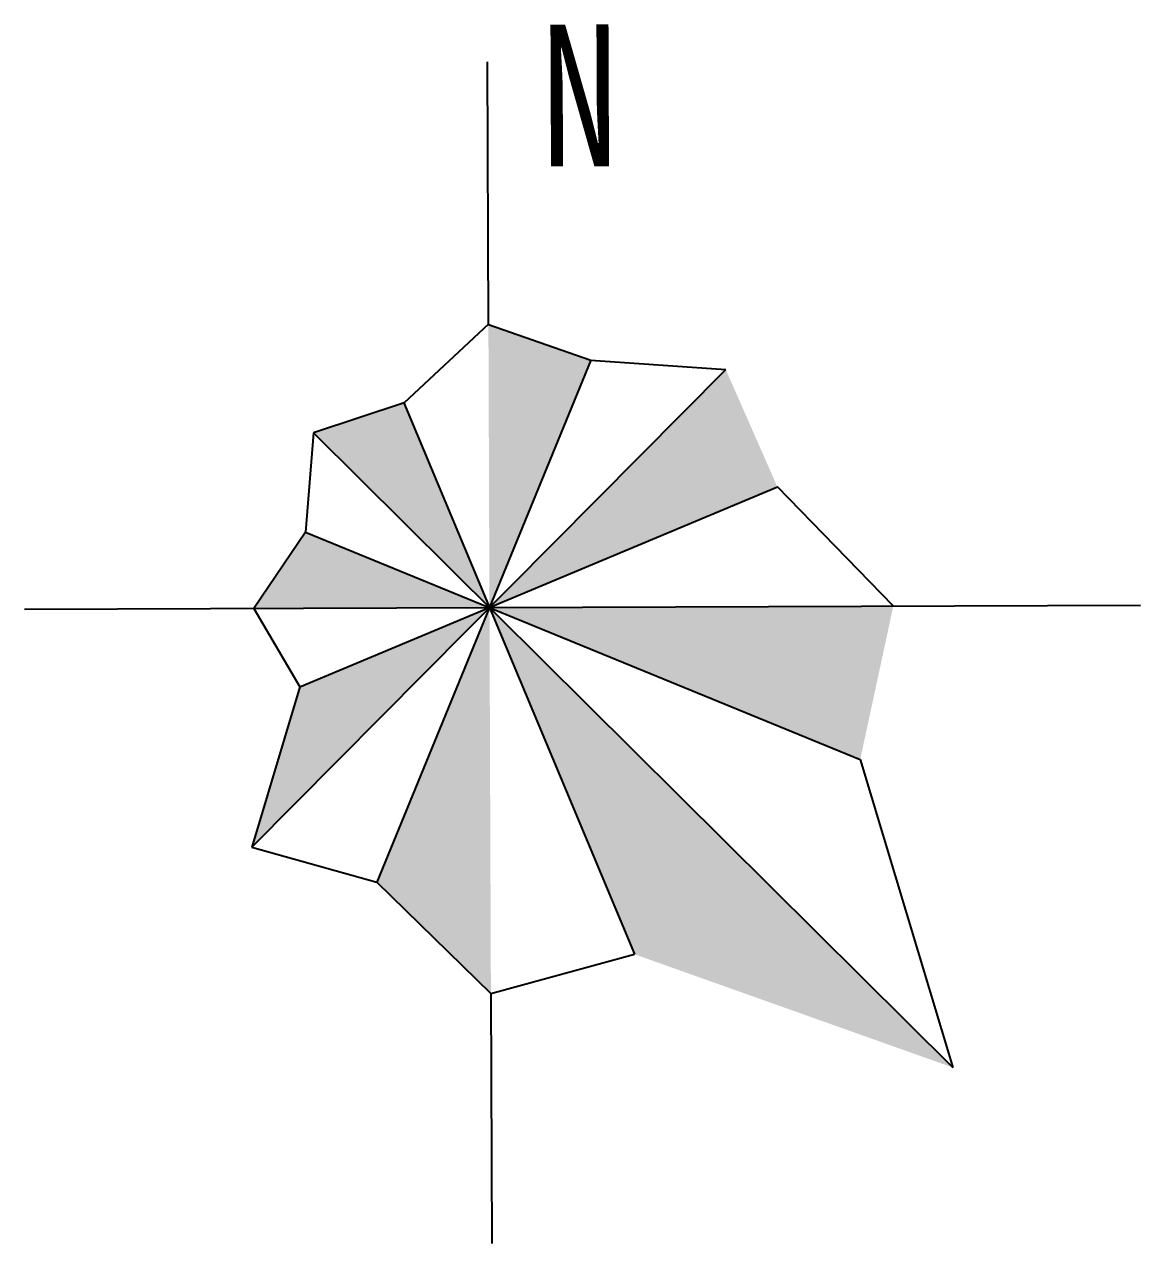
# Model space of a CAD drawing. Header units: millimetres. Extents: x 423323 to 424695, y 55333 to 56284.
# Drawn here: x 424344.7 to 424423.4, y 56158.3 to 56244.3 of the extents above; entities that cross this region are included whole.
import ezdxf

# ---------------------------------------------------------------- set-up
doc = ezdxf.new("R2010")
doc.units = ezdxf.units.MM
doc.header["$LTSCALE"] = 1000
doc.layers.add('图框', color=122, linetype='Continuous')
doc.styles.add('黑体', font='simhei.ttf', dxfattribs={"width": 0.8, "height": 3.5})

# ---------------------------------------------------------------- blocks, each defined once
blk = doc.blocks.new('风向标')
at = {"layer": '图框', "color": 7}
for p, q in [((419505.337, 52839.028), (419505.302, 52848.287)), ((419505.337, 52839.028), (419505.302, 52848.287)), ((419505.337, 52839.042), (419502.362, 52836.271)), ((419505.337, 52839.042), (419502.362, 52836.271)), ((419505.337, 52839.028), (419508.947, 52837.772)), ((419505.337, 52839.028), (419508.947, 52837.772)), ((419508.947, 52837.772), (419501.404, 52819.368)), ((419508.947, 52837.772), (419501.404, 52819.368)), ((419508.947, 52837.772), (419513.703, 52837.446)), ((419508.947, 52837.772), (419513.703, 52837.446)), ((419496.991, 52820.609), (419513.703, 52837.446)), ((419496.991, 52820.609), (419513.703, 52837.446)), ((419502.362, 52836.271), (419499.169, 52835.214)), ((419502.362, 52836.271), (419499.169, 52835.214)), ((419502.355, 52836.269), (419510.492, 52816.83)), ((419502.355, 52836.269), (419510.492, 52816.83)), ((419499.169, 52835.214), (419498.892, 52831.712)), ((419499.169, 52835.214), (419498.892, 52831.712)), ((419499.169, 52835.214), (419521.712, 52812.839)), ((419499.169, 52835.214), (419521.712, 52812.839)), ((419498.683, 52826.254), (419515.526, 52833.305)), ((419498.683, 52826.254), (419515.526, 52833.305)), ((419519.614, 52829.108), (419515.526, 52833.305)), ((419498.892, 52831.712), (419497.067, 52829.024)), ((419498.892, 52831.712), (419497.067, 52829.024)), ((419498.892, 52831.712), (419518.447, 52823.697)), ((419498.892, 52831.712), (419518.447, 52823.697)), ((419488.975, 52828.994), (419528.334, 52829.141)), ((419497.067, 52829.024), (419498.683, 52826.254)), ((419497.067, 52829.024), (419498.683, 52826.254)), ((419498.683, 52826.254), (419496.991, 52820.609)), ((419498.683, 52826.254), (419496.991, 52820.609)), ((419518.447, 52823.697), (419521.712, 52812.839)), ((419496.991, 52820.609), (419501.404, 52819.368)), ((419496.991, 52820.609), (419501.404, 52819.368)), ((419501.404, 52819.368), (419505.425, 52815.451)), ((419501.404, 52819.368), (419505.425, 52815.451)), ((419505.425, 52815.451), (419510.492, 52816.83)), ((419505.425, 52815.451), (419510.492, 52816.83)), ((419505.425, 52815.451), (419505.458, 52806.633)), ((419505.425, 52815.451), (419505.458, 52806.633))]:
    blk.add_line(p, q, dxfattribs=at)
for points in [[(419505.337, 52839.028), (419508.947, 52837.772), (419505.374, 52829.055)], [(419505.337, 52839.028), (419508.947, 52837.772), (419505.374, 52829.055)], [(419513.703, 52837.446), (419515.526, 52833.305), (419505.374, 52829.055)], [(419513.703, 52837.446), (419515.526, 52833.305), (419505.374, 52829.055)], [(419499.169, 52835.214), (419502.362, 52836.271), (419505.374, 52829.055)], [(419499.169, 52835.214), (419502.362, 52836.271), (419505.374, 52829.055)], [(419498.892, 52831.712), (419497.067, 52829.024), (419505.374, 52829.055)], [(419498.892, 52831.712), (419497.067, 52829.024), (419505.374, 52829.055)], [(419505.374, 52829.055), (419498.683, 52826.254), (419496.991, 52820.609)], [(419505.374, 52829.055), (419498.683, 52826.254), (419496.991, 52820.609)], [(419505.374, 52829.055), (419501.404, 52819.368), (419505.425, 52815.451)], [(419505.374, 52829.055), (419501.404, 52819.368), (419505.425, 52815.451)], [(419519.614, 52829.108), (419518.447, 52823.697), (419505.374, 52829.055)], [(419519.614, 52829.108), (419518.447, 52823.697), (419505.374, 52829.055)], [(419505.374, 52829.055), (419510.492, 52816.83), (419521.712, 52812.839)], [(419505.374, 52829.055), (419510.492, 52816.83), (419521.712, 52812.839)]]:
    blk.add_solid(points, dxfattribs=at)
at = {"layer": '图框', "color": 7, "style": '黑体', "width": 0.8}
blk.add_text('N', height=5, rotation=0.2144, dxfattribs=at).set_placement((419507.206, 52844.597))

msp = doc.modelspace()

# ---------------------------------------------------------------- block references
at = {"xscale": 2, "yscale": 2, "zscale": 2}
msp.add_blockref('风向标', (-414633.275, -49454.948), dxfattribs=at)

doc.saveas('drawing.dxf')
